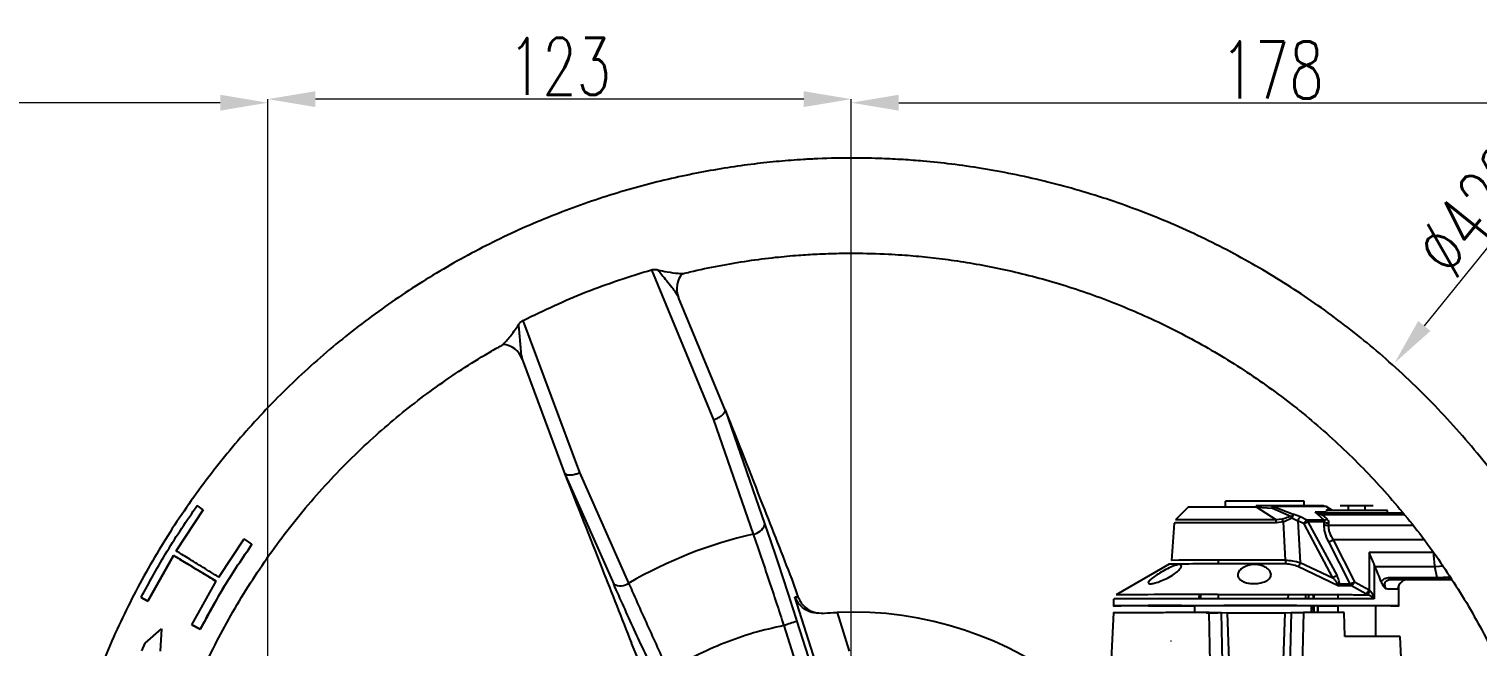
# Model space of a CAD drawing. Header units: millimetres. Extents: x 2223 to 4172, y 741 to 2119.
# Drawn here: x 2930.2 to 3234.9, y 1234 to 1363.7 of the extents above; entities that cross this region are included whole.
import ezdxf

# ---------------------------------------------------------------- set-up
doc = ezdxf.new("R2010")
doc.units = ezdxf.units.MM
doc.layers.add('AM_5', color=3, linetype='Continuous', lineweight=25)
doc.styles.add('SLDTEXTSTYLE1', font='txt.shx', dxfattribs={"width": 0.7, "bigfont": 'gbcbig.shx'})
doc.dimstyles.new('SLDDIMSTYLE12$0', dxfattribs={"dimtxt": 12, "dimasz": 10, "dimexe": 0, "dimexo": 0.0625, "dimgap": 0.875, "dimtad": 1, "dimdec": 1, "dimlfac": 1.8, "dimrnd": 1e-09, "dimzin": 12, "dimdsep": 46, "dimtxsty": 'SLDTEXTSTYLE1', "dimcen": 0.09, "dimdle": 8.16, "dimclrd": 3, "dimclre": 3, "dimadec": 0, "dimazin": 3, "dimtfac": 1, "dimtdec": 1, "dimtofl": 0, "dimtmove": 0, "dimatfit": 3, "dimfxl": 0, "dimfrac": 2, "dimtolj": 1, "dimlwd": 5, "dimlwe": 5, "dimarcsym": 0})
doc.dimstyles.new('SLDDIMSTYLE12$3', dxfattribs={"dimtxt": 12, "dimasz": 10, "dimexe": 0, "dimexo": 0.0625, "dimgap": 0.875, "dimtad": 1, "dimdec": 1, "dimlfac": 1.8, "dimrnd": 1e-09, "dimzin": 12, "dimdsep": 46, "dimtxsty": 'SLDTEXTSTYLE1', "dimcen": 0.09, "dimdle": 8.16, "dimclrd": 3, "dimclre": 3, "dimadec": 0, "dimazin": 3, "dimtfac": 1, "dimtdec": 1, "dimtofl": 0, "dimtmove": 0, "dimatfit": 3, "dimfxl": 0, "dimfrac": 2, "dimtolj": 1, "dimlwd": 5, "dimlwe": 5, "dimarcsym": 0})

# ---------------------------------------------------------------- blocks, each defined once
blk = doc.blocks.new('*D32')
at = {"layer": 'AM_5', "color": 3, "linetype": 'Continuous', "lineweight": 5, "transparency": 16777216}
for p, q in [((2980.42, 1199.16), (2980.42, 1348.98)), ((3093.2, 1348.98), (2990.42, 1348.98))]:
    blk.add_line(p, q, dxfattribs=at)
at = {"layer": 'AM_5', "color": 3, "lineweight": 5, "transparency": 16777216}
blk.add_line((3103.2, 1164.7), (3103.2, 1348.98), dxfattribs=at)
at = {"layer": 'AM_5', "color": 3, "transparency": 16777216}
for points in [[(2990.42, 1350.65), (2990.42, 1347.32), (2980.42, 1348.98)], [(3093.2, 1350.65), (3093.2, 1347.32), (3103.2, 1348.98)]]:
    blk.add_solid(points, dxfattribs=at)
at = {"layer": 'Defpoints', "color": 0, "transparency": 16777216}
for p in [(2980.42, 1348.98), (2980.42, 1199.1), (3103.2, 1164.63)]:
    blk.add_point(p, dxfattribs=at)
at = {"layer": 'AM_5', "color": 0, "transparency": 16777216, "insert": (3041.81, 1355.86), "char_height": 12, "attachment_point": 5, "style": 'SLDTEXTSTYLE1'}
blk.add_mtext('\\A1;123', dxfattribs=at)
blk = doc.blocks.new('*D33')
at = {"layer": 'AM_5', "color": 3, "lineweight": 5, "transparency": 16777216}
blk.add_line((3103.18, 1165.14), (3103.18, 1348.23), dxfattribs=at)
at = {"layer": 'AM_5', "color": 3, "linetype": 'Continuous', "lineweight": 5, "transparency": 16777216}
for p, q in [((3113.18, 1348.23), (3270.42, 1348.23)), ((3280.42, 1238.93), (3280.42, 1348.23))]:
    blk.add_line(p, q, dxfattribs=at)
at = {"layer": 'AM_5', "color": 3, "transparency": 16777216}
for points in [[(3113.18, 1349.9), (3113.18, 1346.57), (3103.18, 1348.23)], [(3270.42, 1349.9), (3270.42, 1346.57), (3280.42, 1348.23)]]:
    blk.add_solid(points, dxfattribs=at)
at = {"layer": 'Defpoints', "color": 0, "transparency": 16777216}
for p in [(3280.42, 1348.23), (3280.42, 1238.87), (3103.18, 1165.07)]:
    blk.add_point(p, dxfattribs=at)
at = {"layer": 'AM_5', "color": 0, "transparency": 16777216, "insert": (3191.8, 1355.11), "char_height": 12, "attachment_point": 5, "style": 'SLDTEXTSTYLE1'}
blk.add_mtext('\\A1;178', dxfattribs=at)
blk = doc.blocks.new('*D35')
at = {"layer": 'AM_5', "color": 3, "linetype": 'Continuous', "lineweight": 5, "transparency": 16777216}
for p, q in [((2817.92, 1141.71), (2817.92, 1348.23)), ((2970.42, 1348.23), (2827.92, 1348.23))]:
    blk.add_line(p, q, dxfattribs=at)
at = {"layer": 'AM_5', "color": 3, "lineweight": 5, "transparency": 16777216}
blk.add_line((2980.42, 1198.41), (2980.42, 1348.23), dxfattribs=at)
at = {"layer": 'AM_5', "color": 3, "transparency": 16777216}
for points in [[(2827.92, 1349.9), (2827.92, 1346.57), (2817.92, 1348.23)], [(2970.42, 1349.9), (2970.42, 1346.57), (2980.42, 1348.23)]]:
    blk.add_solid(points, dxfattribs=at)
at = {"layer": 'Defpoints', "color": 0, "transparency": 16777216}
for p in [(2817.92, 1348.23), (2980.42, 1198.34), (2817.92, 1141.64)]:
    blk.add_point(p, dxfattribs=at)
at = {"layer": 'AM_5', "color": 0, "transparency": 16777216, "insert": (2899.17, 1355.11), "char_height": 12, "attachment_point": 5, "style": 'SLDTEXTSTYLE1'}
blk.add_mtext('\\A1;165', dxfattribs=at)
blk = doc.blocks.new('*D27')
at = {"layer": 'AM_5', "color": 3, "lineweight": 5, "transparency": 16777216}
blk.add_line((3396.39, 1282.08), (3427.64, 1282.08), dxfattribs=at)
at = {"layer": 'AM_5', "color": 3, "linetype": 'Continuous', "lineweight": 5, "transparency": 16777216}
for p, q in [((3427.64, 1272.08), (3427.64, 1174.63)), ((3103.26, 1164.63), (3427.64, 1164.63))]:
    blk.add_line(p, q, dxfattribs=at)
at = {"layer": 'AM_5', "color": 3, "transparency": 16777216}
for points in [[(3425.97, 1272.08), (3429.31, 1272.08), (3427.64, 1282.08)], [(3425.97, 1174.63), (3429.31, 1174.63), (3427.64, 1164.63)]]:
    blk.add_solid(points, dxfattribs=at)
at = {"layer": 'Defpoints', "color": 0, "transparency": 16777216}
for p in [(3396.33, 1282.08), (3103.2, 1164.63), (3427.64, 1164.63)]:
    blk.add_point(p, dxfattribs=at)
at = {"layer": 'AM_5', "color": 0, "transparency": 16777216, "insert": (3420.77, 1223.36), "char_height": 12, "attachment_point": 5, "rotation": 90, "style": 'SLDTEXTSTYLE1'}
blk.add_mtext('\\A1;115', dxfattribs=at)
blk = doc.blocks.new('*D29')
at = {"layer": 'AM_5', "color": 3, "linetype": 'Continuous', "lineweight": 5, "transparency": 16777216}
blk.add_line((3249.61, 1333.34), (3223.8, 1301.29), dxfattribs=at)
at = {"layer": 'AM_5', "color": 3, "lineweight": 5, "transparency": 16777216}
for p, q in [((3170.4, 1235.09), (3170.58, 1235.09)), ((3170.49, 1235), (3170.49, 1235.18))]:
    blk.add_line(p, q, dxfattribs=at)
at = {"layer": 'AM_5', "color": 3, "transparency": 16777216}
blk.add_solid([(3222.51, 1302.33), (3225.1, 1300.24), (3217.53, 1293.5)], dxfattribs=at)
at = {"layer": 'Defpoints', "color": 0, "transparency": 16777216}
for p in [(3217.53, 1293.5), (3123.45, 1176.68)]:
    blk.add_point(p, dxfattribs=at)
at = {"layer": 'AM_5', "color": 0, "transparency": 16777216, "insert": (3234.49, 1325.52), "char_height": 12, "attachment_point": 5, "rotation": 51.1543, "style": 'SLDTEXTSTYLE1'}
blk.add_mtext('\\A1;%%C420', dxfattribs=at)

msp = doc.modelspace()

# ---------------------------------------------------------------- linework, layer by layer
at = {"color": 7, "linetype": 'Continuous', "lineweight": 25}
for p, q in [((3061.161, 1313.109), (3074.238, 1281.556)), ((3076.765, 1283.447), (3066.851, 1307.289)), ((3046.092, 1270.466), (3034.154, 1302.467)), ((3033.952, 1294.327), (3042.951, 1270.123)), ((3076.677, 1283.631), (3085.015, 1259.526)), ((3074.238, 1281.556), (3082.526, 1257.514)), ((3042.89, 1270.318), (3053.219, 1246.998)), ((3056.415, 1247.226), (3046.092, 1270.466)), ((2961.131, 1253.993), (2966.818, 1262.609)), ((2966.818, 1262.606), (2961.131, 1253.991)), ((2966.818, 1262.609), (2965.529, 1263.513)), ((2966.818, 1262.609), (2966.818, 1262.606)), ((3174.129, 1263.156), (3171.46, 1260.488)), ((3181.936, 1263.47), (3181.936, 1264.47)), ((3188.447, 1263.186), (3184.482, 1263.185)), ((3191.929, 1263.478), (3188.446, 1263.478)), ((3192.593, 1260.523), (3188.447, 1263.186)), ((3188.447, 1263.186), (3191.833, 1262.947)), ((3191.833, 1262.947), (3191.856, 1263.226)), ((3191.833, 1262.947), (3195.866, 1261.228)), ((3191.885, 1263.393), (3191.907, 1263.459)), ((3191.907, 1263.459), (3191.929, 1263.478)), ((3192.06, 1263.326), (3196.225, 1261.738)), ((3197.736, 1261.145), (3196.225, 1261.738)), ((3198.518, 1263.463), (3198.518, 1264.463)), ((3202.696, 1260.474), (3200.806, 1262.126)), ((3200.806, 1262.126), (3201.833, 1261.705)), ((3201.588, 1262.011), (3200.806, 1262.126)), ((3201.852, 1261.972), (3201.588, 1262.011)), ((3201.833, 1261.705), (3202.335, 1261.574)), ((3202.497, 1261.946), (3201.844, 1261.963)), ((3202.034, 1261.971), (3201.852, 1261.972)), ((3201.852, 1261.972), (3202.556, 1261.972)), ((3202.556, 1261.972), (3207.778, 1261.975)), ((3204.476, 1262.47), (3203.166, 1263.295)), ((3207.837, 1263.455), (3206.105, 1263.462)), ((3207.778, 1261.975), (3219.341, 1261.982)), ((3207.837, 1262.475), (3207.837, 1263.455)), ((3211.301, 1263.455), (3207.837, 1263.455)), ((3213.033, 1263.462), (3211.301, 1263.455)), ((3211.301, 1263.455), (3211.301, 1262.475)), ((3216.069, 1261.98), (3216.069, 1262.462)), ((3171.17, 1259.853), (3170.621, 1252.001)), ((3193.893, 1260.645), (3192.593, 1260.523)), ((3194.154, 1260.13), (3192.665, 1259.886)), ((3194.154, 1260.13), (3195.949, 1260.944)), ((3194.567, 1252.037), (3194.154, 1260.13)), ((3195.949, 1260.944), (3195.906, 1261.088)), ((3195.949, 1260.944), (3197.189, 1260.335)), ((3197.189, 1260.335), (3197.706, 1251.519)), ((3198.524, 1259.671), (3197.189, 1260.335)), ((3199.094, 1260.481), (3197.736, 1261.145)), ((3204.557, 1248.345), (3198.524, 1259.671)), ((3199.298, 1260.067), (3205.445, 1248.742)), ((3202.755, 1260.061), (3199.298, 1260.067)), ((3219.656, 1261.584), (3202.335, 1261.574)), ((3202.335, 1261.574), (3203.311, 1260.719)), ((3202.729, 1259.48), (3202.755, 1260.061)), ((3203.634, 1259.893), (3203.597, 1259.312)), ((3221.447, 1259.322), (3203.597, 1259.312)), ((2970.084, 1248.48), (2975.413, 1256.553)), ((2977.075, 1255.379), (2975.413, 1256.553)), ((3208.16, 1247.073), (3203.67, 1255.883)), ((3223.776, 1256.326), (3204.581, 1256.314)), ((3204.581, 1256.314), (3209.123, 1247.504)), ((2955.137, 1243.431), (2960.555, 1253.051)), ((2960.555, 1253.049), (2955.137, 1243.428)), ((2960.555, 1253.049), (2960.555, 1253.051)), ((2977.075, 1255.379), (2977.075, 1255.373)), ((3225.733, 1253.661), (3212.166, 1253.652)), ((3212.166, 1253.652), (3212.166, 1245.824)), ((3170.124, 1251.205), (3158.922, 1244.738)), ((3180.422, 1252.035), (3180.422, 1251.24)), ((3205.673, 1246.646), (3197.203, 1250.689)), ((3197.706, 1251.519), (3204.557, 1248.345)), ((3213.269, 1251.117), (3213.269, 1243.908)), ((3213.451, 1250.651), (3213.269, 1251.117)), ((3226.009, 1250.659), (3213.451, 1250.651)), ((3226.477, 1248.388), (3226.009, 1250.659)), ((2964.408, 1238.468), (2969.544, 1247.597)), ((3090.687, 1248.019), (3091.992, 1244.338)), ((3205.36, 1247.229), (3205.535, 1246.841)), ((3205.535, 1246.841), (3205.673, 1246.646)), ((3205.758, 1246.78), (3205.535, 1246.841)), ((3205.673, 1246.646), (3205.758, 1246.78)), ((3205.758, 1246.78), (3205.922, 1247.078)), ((3208.16, 1247.073), (3208.288, 1246.826)), ((3208.288, 1246.826), (3208.466, 1246.64)), ((3211.495, 1244.96), (3208.466, 1246.64)), ((3209.123, 1247.504), (3212.166, 1245.824)), ((3216.332, 1247.933), (3216.704, 1248.012)), ((3216.529, 1248.382), (3226.477, 1248.388)), ((3216.749, 1247.981), (3226.698, 1247.987)), ((3218.422, 1242.449), (3218.422, 1246.704)), ((3220.332, 1247.954), (3229.583, 1247.96)), ((3229.579, 1247.965), (3226.698, 1247.987)), ((2953.747, 1244.171), (2955.137, 1243.431)), ((2953.747, 1244.169), (2953.747, 1244.171)), ((2955.137, 1243.428), (2953.747, 1244.169)), ((2955.137, 1243.431), (2955.137, 1243.428)), ((3091.325, 1244.302), (3091.992, 1244.338)), ((3095.66, 1230.648), (3091.325, 1244.302)), ((3158.422, 1243.871), (3158.422, 1242.449)), ((3180.422, 1244.798), (3180.422, 1244.627)), ((3180.422, 1244.621), (3180.426, 1243.933)), ((3200.646, 1243.93), (3200.646, 1244.795)), ((3205.569, 1244.789), (3205.569, 1243.924)), ((3211.843, 1244.776), (3211.495, 1244.96)), ((3212.166, 1245.824), (3212.341, 1245.64)), ((3213.269, 1243.908), (3212.779, 1244.285)), ((3212.987, 1244.66), (3213.269, 1243.908)), ((3094.97, 1241.235), (3095.861, 1240.964)), ((3095.861, 1240.964), (3095.866, 1240.964)), ((3095.866, 1240.964), (3097.315, 1240.872)), ((3100.202, 1241.065), (3102.795, 1232.899)), ((3158.422, 1240.949), (3157.418, 1221.804)), ((3175.422, 1242.449), (3175.422, 1240.949)), ((3177.904, 1240.948), (3180.349, 1240.949)), ((3179.684, 1190.088), (3178.499, 1241.009)), ((3182.159, 1190.05), (3181.099, 1241.006)), ((3181.099, 1241.006), (3182.311, 1240.996)), ((3182.311, 1240.996), (3183.8, 1197.977)), ((3182.311, 1240.996), (3182.389, 1240.995)), ((3183.85, 1198.865), (3182.389, 1240.995)), ((3194.455, 1240.995), (3192.993, 1198.865)), ((3193.044, 1197.977), (3194.533, 1240.996)), ((3194.455, 1240.995), (3194.533, 1240.996)), ((3194.533, 1240.996), (3195.745, 1241.006)), ((3195.745, 1241.006), (3194.685, 1190.05)), ((3198.345, 1241.009), (3197.159, 1190.088)), ((3200.053, 1240.961), (3200.053, 1242.461)), ((3200.646, 1240.951), (3200.646, 1242.461)), ((3201.422, 1242.449), (3201.362, 1242.451)), ((3201.362, 1242.451), (3201.362, 1240.951)), ((3201.422, 1240.949), (3201.422, 1242.449)), ((3205.569, 1242.462), (3205.569, 1241.001)), ((3207.08, 1236), (3206.929, 1240.999)), ((3213.569, 1235.862), (3213.569, 1242.462)), ((2954.61, 1234.574), (2958.038, 1237.569)), ((2958.038, 1237.569), (2957.738, 1232.889)), ((2958.038, 1237.565), (2957.738, 1232.886)), ((2958.038, 1237.565), (2958.038, 1237.569)), ((2964.408, 1238.463), (2964.408, 1238.468)), ((2964.408, 1238.468), (2966.201, 1237.506)), ((2966.201, 1237.5), (2964.408, 1238.463)), ((2966.201, 1237.506), (2966.201, 1237.5)), ((3089.006, 1238.292), (3092.262, 1228.038)), ((3091.757, 1239.159), (3095.298, 1228.007)), ((2953.879, 1232.96), (2954.61, 1234.574)), ((3058.423, 1231.108), (3056.927, 1234.56)), ((3219.904, 1212.669), (3218.684, 1235.949))]:
    msp.add_line(p, q, dxfattribs=at)
at = {"color": 7, "linetype": 'Continuous', "lineweight": 25, "flags": 128}
for points in [[(3194.738, 1251.242), (3193.364, 1251.243), (3191.959, 1251.243), (3190.532, 1251.244), (3189.091, 1251.244), (3187.647, 1251.244), (3186.207, 1251.244), (3184.781, 1251.243), (3183.378, 1251.243)], [(3227.719, 1250.742), (3227.019, 1250.688), (3226.009, 1250.659)], [(3205.922, 1247.078), (3206.217, 1247.077), (3206.508, 1247.077), (3206.795, 1247.076), (3207.077, 1247.076), (3207.355, 1247.075), (3207.628, 1247.074), (3207.896, 1247.074), (3208.16, 1247.073)], [(3226.698, 1247.987), (3226.666, 1247.994), (3226.634, 1248.014), (3226.604, 1248.047), (3226.574, 1248.093), (3226.547, 1248.151), (3226.521, 1248.22), (3226.498, 1248.3), (3226.477, 1248.388)], [(3176.787, 1244.795), (3176.73, 1244.404), (3176.691, 1243.936)], [(3198.8, 1243.942), (3198.84, 1244.417), (3198.898, 1244.823)], [(3175.422, 1242.391), (3174.593, 1242.392), (3171.796, 1242.395), (3169.193, 1242.4), (3166.816, 1242.404), (3164.692, 1242.41), (3162.847, 1242.415), (3161.301, 1242.421), (3160.074, 1242.428), (3159.178, 1242.435), (3158.626, 1242.441), (3158.423, 1242.448), (3158.571, 1242.455), (3159.07, 1242.462), (3159.912, 1242.469), (3161.089, 1242.475), (3162.587, 1242.481), (3164.387, 1242.487), (3166.469, 1242.493), (3168.808, 1242.497), (3171.378, 1242.502), (3174.147, 1242.505), (3177.083, 1242.508), (3180.153, 1242.51), (3183.319, 1242.512), (3186.545, 1242.513), (3189.794, 1242.513), (3193.026, 1242.512), (3196.204, 1242.511), (3199.291, 1242.509), (3202.25, 1242.506), (3205.048, 1242.502), (3207.65, 1242.498), (3210.027, 1242.493), (3212.151, 1242.488), (3213.996, 1242.482), (3215.542, 1242.476), (3216.77, 1242.47), (3217.665, 1242.463), (3218.217, 1242.456), (3218.421, 1242.449), (3218.272, 1242.442), (3217.773, 1242.436), (3216.931, 1242.429), (3215.754, 1242.422), (3214.257, 1242.416), (3213.569, 1242.414)], [(3170.145, 1242.464), (3171.185, 1242.465), (3172.008, 1242.467), (3172.524, 1242.469), (3172.678, 1242.472), (3172.453, 1242.474), (3171.874, 1242.476), (3171.002, 1242.478), (3169.933, 1242.479), (3168.782, 1242.479), (3167.675, 1242.478), (3166.73, 1242.477), (3166.051, 1242.475), (3165.711, 1242.473), (3165.747, 1242.47), (3166.155, 1242.468), (3166.891, 1242.466), (3167.875, 1242.465), (3169, 1242.464), (3170.145, 1242.464)], [(3175.422, 1242.446), (3174.912, 1242.445), (3174.536, 1242.444), (3174.388, 1242.442), (3174.483, 1242.44), (3174.813, 1242.439), (3175.344, 1242.438), (3175.422, 1242.437)], [(3189.003, 1242.489), (3190.043, 1242.49), (3190.866, 1242.491), (3191.382, 1242.494), (3191.536, 1242.496), (3191.311, 1242.499), (3190.731, 1242.501), (3189.86, 1242.502), (3188.791, 1242.503), (3187.64, 1242.503), (3186.533, 1242.503), (3185.588, 1242.501), (3184.909, 1242.499), (3184.569, 1242.497), (3184.605, 1242.494), (3185.013, 1242.492), (3185.749, 1242.49), (3186.733, 1242.489), (3187.858, 1242.488), (3189.003, 1242.489)], [(3201.362, 1242.451), (3201.931, 1242.453), (3202.308, 1242.454), (3202.455, 1242.456), (3202.36, 1242.457), (3202.031, 1242.459), (3201.5, 1242.46), (3200.818, 1242.461), (3200.053, 1242.461)], [(3205.569, 1242.396), (3205.466, 1242.396), (3202.696, 1242.392), (3201.422, 1242.391)]]:
    msp.add_lwpolyline(points, dxfattribs=at)
at = {"color": 7, "linetype": 'Continuous', "lineweight": 25}
for centre, radius, start, end in [((3071.14, 1309.134), 4.668, 137.52481, 203.27152), ((3029.559, 1292.75), 4.668, 19.7383, 85.47923), ((3181.923, 338.326), 924.863, 89.841485, 90.482886), ((3188.222, -3042.889), 4307.364, 89.863044, 90.083616), ((3194.539, 141.793), 1121.535, 89.559285, 90.126636), ((3197.395, -234.217), 1496.347, 89.785585, 89.869384), ((3209.477, 93.827), 1168.654, 89.676774, 90.313028), ((3082.132, 1260.546), 3.058, 277.39752, 340.49784), ((3186.067, -1174.303), 2434.835, 89.84643, 90.343727), ((3193.724, -2637.038), 3897.522, 89.868101, 89.921049), ((3103.422, 1166.202), 93.672, 102.88972, 120.12054), ((3240.992, 1253.548), 15.259, 179.57667, 190.91491), ((3180.356, -24.429), 1275.675, 89.864263, 90.459581), ((3186.939, -1661.965), 2914.012, 89.850034, 90.320855), ((3054.631, 1249.722), 3.068, 242.60529, 305.56074), ((3197.874, -2995.735), 4242.388, 89.85695, 89.894675), ((3226.464, 1268.364), 19.976, 270.03668, 277.56628), ((3226.685, 1268.332), 20.345, 270.03668, 277.54673), ((3175.616, -881.674), 2126.477, 89.874039, 90.449805), ((3103.422, 1166.134), 75, 10.54851, 92.46086), ((3189.18, -1620.575), 2863.057, 89.782405, 90.275337), ((3212.28, 852.095), 405.394, 107.29542, 107.70302)]:
    msp.add_arc(centre, radius, start, end, dxfattribs=at)
msp.add_ellipse((3188.422, 1238.616), major_axis=(-15.33, 38.74), ratio=0.6656463, start_param=4.677315, end_param=4.7599615, dxfattribs=at)
for points, knots in [([(3102.989, 995.903), (3105.549, 995.928), (3109.129, 995.962), (3114.399, 996.241), (3118.863, 996.577), (3124.179, 997.142), (3129.748, 997.916), (3135.562, 998.926), (3141.533, 1000.182), (3147.609, 1001.692), (3153.747, 1003.463), (3159.912, 1005.497), (3166.076, 1007.797), (3172.212, 1010.362), (3178.301, 1013.192), (3184.32, 1016.286), (3190.253, 1019.641), (3196.082, 1023.253), (3201.792, 1027.118), (3207.367, 1031.232), (3212.795, 1035.59), (3218.06, 1040.184), (3223.152, 1045.008), (3228.056, 1050.056), (3232.763, 1055.319), (3237.261, 1060.789), (3241.539, 1066.457), (3245.588, 1072.314), (3249.398, 1078.351), (3252.959, 1084.557), (3256.265, 1090.922), (3259.305, 1097.434), (3262.075, 1104.083), (3264.565, 1110.858), (3266.77, 1117.745), (3268.685, 1124.734), (3270.304, 1131.812), (3271.621, 1138.966), (3272.634, 1146.183), (3273.339, 1153.45), (3273.732, 1160.754), (3273.81, 1168.082), (3273.573, 1175.42), (3273.019, 1182.754), (3272.147, 1190.072), (3270.957, 1197.359), (3269.449, 1204.602), (3267.624, 1211.786), (3265.483, 1218.899), (3263.029, 1225.927), (3260.265, 1232.855), (3257.192, 1239.672), (3253.815, 1246.362), (3250.137, 1252.914), (3246.163, 1259.314), (3241.898, 1265.55), (3237.347, 1271.608), (3232.515, 1277.476), (3227.408, 1283.142), (3222.032, 1288.595), (3216.585, 1293.642), (3211.112, 1298.295), (3205.653, 1302.564), (3200.028, 1306.607), (3194.247, 1310.415), (3188.319, 1313.983), (3182.257, 1317.305), (3176.071, 1320.375), (3169.775, 1323.189), (3163.381, 1325.741), (3156.906, 1328.027), (3150.368, 1330.043), (3143.793, 1331.786), (3137.22, 1333.25), (3130.726, 1334.432), (3124.437, 1335.329), (3118.913, 1335.913), (3114.03, 1336.28), (3109.206, 1336.52), (3103.232, 1336.637), (3097.715, 1336.527), (3092.446, 1336.255), (3087.982, 1335.917), (3082.665, 1335.352), (3077.096, 1334.579), (3071.283, 1333.569), (3065.312, 1332.313), (3059.236, 1330.802), (3053.098, 1329.032), (3046.933, 1326.997), (3040.769, 1324.698), (3034.632, 1322.133), (3028.544, 1319.302), (3022.525, 1316.209), (3016.592, 1312.854), (3010.763, 1309.242), (3005.053, 1305.376), (2999.477, 1301.262), (2994.05, 1296.905), (2988.784, 1292.311), (2983.693, 1287.486), (2978.788, 1282.438), (2974.081, 1277.176), (2969.584, 1271.706), (2965.305, 1266.037), (2961.257, 1260.18), (2957.447, 1254.143), (2953.885, 1247.938), (2950.58, 1241.573), (2947.538, 1235.061), (2944.776, 1228.409), (2942.439, 1222.127), (2941.16, 1218.022), (2940.597, 1216.214)], [0, 0, 0, 0, 0.01020738, 0.01427401, 0.02103699, 0.02805607, 0.03558666, 0.0434511, 0.05157826, 0.05991132, 0.06840986, 0.07704394, 0.08579098, 0.09463359, 0.10355821, 0.11255405, 0.12161242, 0.13072624, 0.1398897, 0.14909794, 0.15834689, 0.16763314, 0.17695375, 0.18630622, 0.19568842, 0.20509849, 0.21453484, 0.22399606, 0.23348097, 0.24298851, 0.25251779, 0.26206801, 0.27163852, 0.28122873, 0.29083816, 0.30046642, 0.31011319, 0.31977821, 0.32946132, 0.33916239, 0.34888138, 0.35861831, 0.36837328, 0.37814642, 0.38793798, 0.39774825, 0.40757761, 0.41742653, 0.42729557, 0.4371854, 0.4470968, 0.45703069, 0.46698816, 0.47697044, 0.48697902, 0.49701559, 0.50708218, 0.51718117, 0.52731537, 0.53748817, 0.54770366, 0.5569145, 0.56612256, 0.57532659, 0.5845258, 0.59371913, 0.60290519, 0.61208206, 0.62124705, 0.63039624, 0.63952364, 0.64861966, 0.65766788, 0.66663751, 0.67546331, 0.68397889, 0.69196332, 0.69760555, 0.70350123, 0.71121989, 0.72142727, 0.72549391, 0.73225688, 0.73927596, 0.74680655, 0.754671, 0.76279816, 0.77113122, 0.77962976, 0.78826384, 0.79701087, 0.80585349, 0.81477811, 0.82377394, 0.83283231, 0.84194614, 0.85110959, 0.86031783, 0.86956679, 0.87885303, 0.88817364, 0.89752611, 0.90690831, 0.91631839, 0.92575473, 0.93521596, 0.94470086, 0.95420841, 0.96373768, 0.97328791, 0.98285841, 0.99244862, 1, 1, 1, 1]), ([(3067.705, 1312.262), (3068.22, 1312.396), (3070.768, 1313.058), (3075.365, 1313.982), (3081.37, 1315.01), (3086.938, 1315.717), (3091.783, 1316.163), (3096.253, 1316.44), (3100.158, 1316.578), (3102.757, 1316.588), (3103.805, 1316.592)], [0, 0, 0, 0, 0.0437848, 0.2166657, 0.3856416, 0.5451731, 0.6784691, 0.7860719, 0.9137261, 1, 1, 1, 1]), ([(3103.805, 1316.592), (3106.206, 1316.554), (3109.564, 1316.502), (3114.507, 1316.198), (3118.696, 1315.841), (3123.683, 1315.25), (3128.904, 1314.45), (3134.35, 1313.413), (3139.938, 1312.129), (3145.618, 1310.591), (3151.346, 1308.793), (3157.089, 1306.732), (3162.82, 1304.408), (3168.512, 1301.821), (3174.144, 1298.971), (3179.696, 1295.861), (3185.149, 1292.494), (3190.486, 1288.875), (3195.692, 1285.008), (3200.751, 1280.899), (3205.649, 1276.555), (3210.372, 1271.982), (3214.908, 1267.189), (3219.244, 1262.183), (3223.369, 1256.974), (3227.271, 1251.571), (3230.94, 1245.983), (3234.367, 1240.222), (3237.541, 1234.299), (3240.455, 1228.224), (3243.099, 1222.009), (3245.467, 1215.667), (3247.552, 1209.209), (3249.347, 1202.65), (3250.847, 1196.002), (3252.045, 1189.278), (3252.942, 1182.492), (3253.517, 1175.658), (3253.792, 1169.592), (3253.74, 1165.808), (3253.719, 1164.314)], [0, 0, 0, 0, 0.0302952, 0.0423856, 0.0624901, 0.08336, 0.1057536, 0.1291426, 0.1533151, 0.1781023, 0.2033838, 0.2290707, 0.2550958, 0.2814075, 0.3079654, 0.3347376, 0.3616982, 0.3888263, 0.4161047, 0.4435189, 0.4710571, 0.4987089, 0.526466, 0.5543209, 0.5822674, 0.6103001, 0.6384144, 0.6666062, 0.6948723, 0.7232096, 0.7516156, 0.7800883, 0.8086258, 0.8372268, 0.86589, 0.8946146, 0.9234, 0.9522458, 0.9811519, 1, 1, 1, 1]), ([(3034.154, 1302.467), (3038.529, 1304.562), (3047.278, 1308.752), (3056.533, 1311.656), (3061.161, 1313.109)], [0, 0, 0, 0, 0.5000005, 1, 1, 1, 1]), ([(3061.161, 1313.109), (3061.322, 1313.141), (3061.715, 1313.219), (3062.163, 1313.161), (3062.428, 1313.104), (3062.497, 1313.089)], [0, 0, 0, 0, 0.341269, 0.8293072, 1, 1, 1, 1]), ([(3062.497, 1313.089), (3063.169, 1312.941), (3064.695, 1312.605), (3066.394, 1312.369), (3067.392, 1312.293), (3067.674, 1312.288), (3067.7, 1312.287), (3067.697, 1312.286), (3067.697, 1312.286)], [0, 0, 0, 0, 0.2966806, 0.6733316, 0.8397548, 0.9603625, 0.9947799, 1, 1, 1, 1]), ([(3062.497, 1313.089), (3062.779, 1312.739), (3063.393, 1311.979), (3064.38, 1310.742), (3065.215, 1309.702), (3065.817, 1308.917), (3066.153, 1308.458), (3066.453, 1308.02), (3066.707, 1307.617), (3066.808, 1307.389), (3066.851, 1307.289)], [0, 0, 0, 0, 0.1610867, 0.3498451, 0.5866141, 0.6799431, 0.7629076, 0.8357476, 0.9281628, 1, 1, 1, 1]), ([(3029.927, 1297.404), (3029.926, 1297.404), (3029.918, 1297.399), (3030.074, 1297.543), (3030.623, 1298.128), (3031.413, 1299.074), (3032.282, 1300.218), (3032.876, 1301.084), (3033.173, 1301.517)], [0, 0, 0, 0, 0.0052395, 0.1256641, 0.3267214, 0.5479449, 0.7742384, 1, 1, 1, 1]), ([(3033.173, 1301.517), (3033.288, 1301.678), (3033.493, 1301.966), (3033.849, 1302.295), (3034.08, 1302.425), (3034.154, 1302.467)], [0, 0, 0, 0, 0.4617935, 0.8273361, 1, 1, 1, 1]), ([(3033.173, 1301.517), (3033.207, 1301.038), (3033.28, 1299.989), (3033.448, 1298.416), (3033.586, 1296.753), (3033.704, 1295.264), (3033.88, 1294.601), (3033.952, 1294.327)], [0, 0, 0, 0, 0.1729775, 0.3788008, 0.583252, 0.8278203, 1, 1, 1, 1]), ([(2994.838, 1062.31), (2993.877, 1063.311), (2991.388, 1065.903), (2987.606, 1070.317), (2983.475, 1075.519), (2979.574, 1080.924), (2975.904, 1086.511), (2972.478, 1092.272), (2969.304, 1098.196), (2966.39, 1104.271), (2963.745, 1110.486), (2961.377, 1116.828), (2959.293, 1123.285), (2957.498, 1129.845), (2955.998, 1136.493), (2954.799, 1143.217), (2953.905, 1150.002), (2953.319, 1156.836), (2953.046, 1163.704), (2953.087, 1170.592), (2953.444, 1177.484), (2954.119, 1184.368), (2955.113, 1191.228), (2956.424, 1198.05), (2958.053, 1204.819), (2959.999, 1211.521), (2962.259, 1218.141), (2964.831, 1224.664), (2967.712, 1231.077), (2970.898, 1237.365), (2974.386, 1243.514), (2978.171, 1249.509), (2982.247, 1255.338), (2986.61, 1260.987), (2991.254, 1266.443), (2996.173, 1271.692), (3001.182, 1276.549), (3006.237, 1281.021), (3011.296, 1285.118), (3016.522, 1288.995), (3021.916, 1292.625), (3026.392, 1295.423), (3029.117, 1296.92), (3029.943, 1297.373)], [0, 0, 0, 0, 0.0151775, 0.0393292, 0.0635604, 0.0878663, 0.1122429, 0.1366868, 0.161195, 0.1857649, 0.2103945, 0.2350819, 0.2598255, 0.2846241, 0.3094766, 0.3343824, 0.3593409, 0.3843518, 0.409415, 0.4345306, 0.4596989, 0.4849206, 0.5101965, 0.5355275, 0.5609152, 0.5863611, 0.6118672, 0.6374358, 0.6630699, 0.6887726, 0.714548, 0.7404006, 0.7663359, 0.7923603, 0.8184816, 0.8447092, 0.8710544, 0.8948026, 0.918543, 0.942272, 0.9659875, 0.9896862, 1, 1, 1, 1]), ([(3074.238, 1281.556), (3074.274, 1281.569), (3074.379, 1281.607), (3074.724, 1281.744), (3075.353, 1282.045), (3075.974, 1282.466), (3076.372, 1282.857), (3076.652, 1283.237), (3076.667, 1283.475), (3076.677, 1283.631)], [0, 0, 0, 0, 0.0260711, 0.0753359, 0.2510277, 0.500322, 0.632163, 0.7609985, 1, 1, 1, 1]), ([(3076.677, 1283.631), (3076.676, 1283.637), (3076.675, 1283.651), (3076.685, 1283.637), (3076.714, 1283.574), (3076.745, 1283.495), (3076.765, 1283.447)], [0, 0, 0, 0, 0.1147934, 0.2642503, 0.5426543, 1, 1, 1, 1]), ([(3076.765, 1283.447), (3079.356, 1276.853), (3083.983, 1265.078), (3088.639, 1253.231), (3090.687, 1248.019)], [0, 0, 0, 0, 0.5600004, 1, 1, 1, 1]), ([(3042.951, 1270.123), (3042.937, 1270.159), (3042.909, 1270.232), (3042.883, 1270.305), (3042.878, 1270.331), (3042.882, 1270.33), (3042.888, 1270.321), (3042.89, 1270.318)], [0, 0, 0, 0, 0.3325712, 0.6879646, 0.8313814, 0.949784, 1, 1, 1, 1]), ([(3042.89, 1270.318), (3043.004, 1270.212), (3043.178, 1270.048), (3043.643, 1269.961), (3044.201, 1269.947), (3044.943, 1270.063), (3045.609, 1270.272), (3045.954, 1270.408), (3046.057, 1270.451), (3046.092, 1270.466)], [0, 0, 0, 0, 0.2389954, 0.3678324, 0.4996781, 0.7489725, 0.9246805, 0.9739408, 1, 1, 1, 1]), ([(3042.951, 1270.123), (3045.552, 1263.504), (3050.197, 1251.684), (3054.87, 1239.793), (3056.927, 1234.56)], [0, 0, 0, 0, 0.5600002, 1, 1, 1, 1]), ([(2953.747, 1244.171), (2955.533, 1247.468), (2959.135, 1254.113), (2963.386, 1260.363), (2965.529, 1263.513)], [0, 0, 0, 0, 0.4959948, 1, 1, 1, 1]), ([(3192.06, 1263.326), (3192.023, 1263.277), (3191.948, 1263.179), (3191.871, 1263.024), (3191.833, 1262.947)], [0, 0, 0, 0, 0.4999999, 1, 1, 1, 1]), ([(3191.856, 1263.226), (3191.86, 1263.242), (3191.869, 1263.276), (3191.875, 1263.308), (3191.877, 1263.349), (3191.883, 1263.373), (3191.884, 1263.392), (3191.885, 1263.393), (3191.885, 1263.393), (3191.885, 1263.393), (3191.885, 1263.393), (3191.885, 1263.393)], [0, 0, 0, 0, 0.2389858, 0.5080398, 0.541991, 0.9779056, 0.9941787, 0.998396, 0.9995247, 0.9999424, 1, 1, 1, 1]), ([(3198.694, 1263.428), (3199.466, 1263.43), (3201.039, 1263.434), (3202.373, 1263.441), (3202.794, 1263.449), (3202.232, 1263.457), (3200.764, 1263.465), (3198.433, 1263.471), (3195.428, 1263.476), (3193.082, 1263.477), (3191.929, 1263.478)], [0, 0, 0, 0, 0.12285433, 0.25, 0.37714567, 0.5, 0.62285433, 0.75, 0.87714567, 1, 1, 1, 1]), ([(3196.225, 1261.738), (3196.168, 1261.678), (3196.053, 1261.558), (3195.928, 1261.338), (3195.866, 1261.228)], [0, 0, 0, 0, 0.49999976, 1, 1, 1, 1]), ([(3196.225, 1261.738), (3196.204, 1261.684), (3196.169, 1261.594), (3196.097, 1261.396), (3196.026, 1261.186), (3195.974, 1261.024), (3195.949, 1260.944)], [0, 0, 0, 0, 0.3020871, 0.5042566, 0.7573872, 1, 1, 1, 1]), ([(3201.852, 1261.972), (3201.851, 1261.969), (3201.847, 1261.962), (3201.842, 1261.907), (3201.837, 1261.824), (3201.834, 1261.744), (3201.833, 1261.705)], [0, 0, 0, 0, 0.2509657, 0.5042502, 0.7553533, 1, 1, 1, 1]), ([(3202.994, 1262.12), (3203.052, 1262.117), (3203.13, 1262.113), (3203.244, 1262.076), (3203.274, 1262.066)], [0, 0, 0, 0, 0.73900763, 1, 1, 1, 1]), ([(3203.424, 1261.972), (3203.355, 1261.978), (3203.202, 1261.992), (3203.068, 1262.074), (3202.994, 1262.12)], [0, 0, 0, 0, 0.4538423, 1, 1, 1, 1]), ([(3203.577, 1262.661), (3203.428, 1262.651), (3203.274, 1262.641), (3203.324, 1262.471), (3203.325, 1262.466)], [0, 0, 0, 0, 0.9654312, 1, 1, 1, 1]), ([(3204.238, 1262.469), (3204.232, 1262.472), (3203.909, 1262.639), (3203.742, 1262.65), (3203.577, 1262.661)], [0, 0, 0, 0, 0.01826751, 1, 1, 1, 1]), ([(3085.015, 1259.526), (3085.568, 1257.917), (3086.674, 1254.698), (3088.368, 1249.628), (3090.071, 1244.437), (3091.193, 1240.922), (3091.757, 1239.159)], [0, 0, 0, 0, 0.2492462, 0.4987214, 0.7485201, 1, 1, 1, 1]), ([(3192.665, 1259.886), (3191.175, 1259.887), (3188.194, 1259.888), (3183.66, 1259.886), (3179.475, 1259.882), (3175.889, 1259.876), (3173.189, 1259.868), (3171.47, 1259.86), (3171.292, 1259.853), (3171.206, 1259.85)], [0, 0, 0, 0, 0.1441916, 0.2883832, 0.4325748, 0.5767663, 0.7209579, 0.8651495, 1, 1, 1, 1]), ([(3195.866, 1261.228), (3195.752, 1261.202), (3195.437, 1261.133), (3194.77, 1260.933), (3194.237, 1260.758), (3193.893, 1260.645)], [0, 0, 0, 0, 0.1685849, 0.4640042, 1, 1, 1, 1]), ([(3194.154, 1260.13), (3194.115, 1260.224), (3194.037, 1260.411), (3193.941, 1260.567), (3193.893, 1260.645)], [0, 0, 0, 0, 0.5021578, 1, 1, 1, 1]), ([(3195.906, 1261.088), (3195.906, 1261.088), (3195.906, 1261.089), (3195.906, 1261.089), (3195.906, 1261.091), (3195.905, 1261.093), (3195.903, 1261.099), (3195.9, 1261.109), (3195.894, 1261.13), (3195.882, 1261.171), (3195.873, 1261.205), (3195.866, 1261.228)], [0, 0, 0, 0, 0.0018062, 0.0050143, 0.0156365, 0.0312939, 0.0626084, 0.1252346, 0.2504656, 0.5007583, 1, 1, 1, 1]), ([(3197.189, 1260.335), (3197.23, 1260.421), (3197.315, 1260.596), (3197.462, 1260.835), (3197.609, 1261.031), (3197.695, 1261.108), (3197.736, 1261.145)], [0, 0, 0, 0, 0.2446192, 0.500002, 0.7553836, 1, 1, 1, 1]), ([(3198.524, 1259.671), (3198.568, 1259.757), (3198.658, 1259.934), (3198.812, 1260.174), (3198.965, 1260.37), (3199.052, 1260.444), (3199.094, 1260.481)], [0, 0, 0, 0, 0.2444002, 0.4999702, 0.7555548, 1, 1, 1, 1]), ([(3198.925, 1259.897), (3198.925, 1259.897), (3198.925, 1259.896), (3198.924, 1259.896), (3198.922, 1259.895), (3198.918, 1259.893), (3198.91, 1259.889), (3198.896, 1259.881), (3198.866, 1259.866), (3198.807, 1259.835), (3198.688, 1259.769), (3198.59, 1259.71), (3198.524, 1259.671)], [0, 0, 0, 0, 0.001045, 0.0030652, 0.0082812, 0.0169208, 0.0325456, 0.063795, 0.126292, 0.2512729, 0.5011292, 1, 1, 1, 1]), ([(3199.298, 1260.067), (3199.24, 1260.043), (3199.124, 1259.996), (3198.992, 1259.93), (3198.925, 1259.897)], [0, 0, 0, 0, 0.5000001, 1, 1, 1, 1]), ([(3199.094, 1260.481), (3199.136, 1260.425), (3199.22, 1260.313), (3199.272, 1260.149), (3199.298, 1260.067)], [0, 0, 0, 0, 0.49999998, 1, 1, 1, 1]), ([(3202.696, 1260.474), (3202.743, 1260.476), (3202.838, 1260.48), (3202.996, 1260.53), (3203.156, 1260.607), (3203.26, 1260.682), (3203.311, 1260.719)], [0, 0, 0, 0, 0.24745294, 0.49996774, 0.75249916, 1, 1, 1, 1]), ([(3202.755, 1260.061), (3202.78, 1260.14), (3202.814, 1260.251), (3202.77, 1260.393), (3202.72, 1260.448), (3202.696, 1260.474)], [0, 0, 0, 0, 0.5577985, 0.7889165, 1, 1, 1, 1]), ([(3203.67, 1255.883), (3203.364, 1256.549), (3202.795, 1257.784), (3202.75, 1258.945), (3202.729, 1259.48)], [0, 0, 0, 0, 0.5395057, 1, 1, 1, 1]), ([(3203.597, 1259.311), (3203.523, 1259.308), (3203.372, 1259.3), (3203.14, 1259.329), (3202.917, 1259.386), (3202.791, 1259.449), (3202.729, 1259.48)], [0, 0, 0, 0, 0.2424887, 0.4944093, 0.7492399, 1, 1, 1, 1]), ([(3202.755, 1260.061), (3202.817, 1260.03), (3202.942, 1259.967), (3203.166, 1259.909), (3203.402, 1259.879), (3203.558, 1259.888), (3203.634, 1259.892)], [0, 0, 0, 0, 0.2465016, 0.5000043, 0.7535047, 1, 1, 1, 1]), ([(3203.311, 1260.719), (3203.409, 1260.608), (3203.618, 1260.371), (3203.628, 1260.058), (3203.634, 1259.893)], [0, 0, 0, 0, 0.4714528, 1, 1, 1, 1]), ([(3203.597, 1259.312), (3203.602, 1259.079), (3203.613, 1258.606), (3203.875, 1257.576), (3204.299, 1256.819), (3204.581, 1256.314)], [0, 0, 0, 0, 0.2446516, 0.496463, 1, 1, 1, 1]), ([(3082.526, 1257.514), (3083.089, 1255.901), (3084.195, 1252.733), (3085.859, 1247.834), (3087.462, 1243.029), (3088.498, 1239.85), (3089.006, 1238.292)], [0, 0, 0, 0, 0.2645644, 0.5194287, 0.7645782, 1, 1, 1, 1]), ([(3203.67, 1255.883), (3203.731, 1255.905), (3203.856, 1255.951), (3204.091, 1256.057), (3204.342, 1256.181), (3204.502, 1256.27), (3204.581, 1256.314)], [0, 0, 0, 0, 0.2450752, 0.4999959, 0.754919, 1, 1, 1, 1]), ([(2960.555, 1253.051), (2961.414, 1252.531), (2963.133, 1251.49), (2966.367, 1249.528), (2968.506, 1248.228), (2969.544, 1247.597)], [0, 0, 0, 0, 0.3398837, 0.6797674, 1, 1, 1, 1]), ([(2969.544, 1247.592), (2968.616, 1248.157), (2966.76, 1249.286), (2963.844, 1251.056), (2961.783, 1252.306), (2960.807, 1252.896), (2960.555, 1253.049)], [0, 0, 0, 0, 0.2986442, 0.5972884, 0.8959326, 1, 1, 1, 1]), ([(2970.084, 1248.48), (2968.985, 1249.157), (2966.788, 1250.513), (2963.586, 1252.484), (2961.933, 1253.5), (2961.131, 1253.993)], [0, 0, 0, 0, 0.3399037, 0.6798075, 1, 1, 1, 1]), ([(2966.201, 1237.506), (2967.858, 1240.57), (2971.18, 1246.712), (2975.107, 1252.486), (2977.075, 1255.379)], [0, 0, 0, 0, 0.498853, 1, 1, 1, 1]), ([(2977.075, 1255.373), (2975.112, 1252.487), (2971.184, 1246.713), (2967.862, 1240.571), (2966.201, 1237.5)], [0, 0, 0, 0, 0.4999997, 1, 1, 1, 1]), ([(3213.269, 1251.117), (3213.11, 1251.512), (3212.777, 1252.333), (3212.36, 1253.2), (3212.167, 1253.648), (3212.166, 1253.652)], [0, 0, 0, 0, 0.4777794, 0.9949854, 1, 1, 1, 1]), ([(3165.816, 1247.587), (3165.975, 1247.758), (3166.292, 1248.098), (3167.223, 1248.768), (3168.397, 1249.505), (3169.749, 1250.249), (3170.964, 1250.805), (3171.869, 1251.091), (3172.428, 1251.133), (3172.697, 1250.969), (3172.687, 1250.703), (3172.493, 1250.311), (3172.022, 1249.772), (3171.05, 1249.018), (3169.791, 1248.275), (3168.412, 1247.647), (3167.192, 1247.235), (3166.31, 1247.057), (3165.803, 1247.078), (3165.617, 1247.252), (3165.749, 1247.475), (3165.816, 1247.587)], [0, 0, 0, 0, 0.0572959, 0.1144064, 0.1768523, 0.2429092, 0.3066203, 0.3511087, 0.3957411, 0.4371029, 0.4799762, 0.5018932, 0.5637013, 0.6253391, 0.691324, 0.755612, 0.8133895, 0.8639885, 0.9099509, 0.954615, 1, 1, 1, 1]), ([(3184.673, 1249.48), (3184.837, 1249.726), (3185.165, 1250.218), (3186.134, 1250.779), (3187.237, 1251.093), (3188.299, 1251.16), (3189.3, 1251.015), (3190.18, 1250.7), (3190.928, 1250.221), (3191.457, 1249.585), (3191.589, 1248.964), (3191.405, 1248.364), (3190.924, 1247.828), (3189.99, 1247.368), (3188.832, 1247.119), (3187.671, 1247.079), (3186.615, 1247.21), (3185.707, 1247.491), (3184.993, 1247.917), (3184.557, 1248.487), (3184.496, 1249.036), (3184.632, 1249.375), (3184.673, 1249.48)], [0, 0, 0, 0, 0.0630873, 0.1264409, 0.1716731, 0.2170721, 0.2586063, 0.3010345, 0.3488827, 0.4046229, 0.4677415, 0.5043275, 0.5626365, 0.6211682, 0.6738653, 0.7209892, 0.765716, 0.8111393, 0.8597724, 0.9135175, 0.9733138, 1, 1, 1, 1]), ([(3194.567, 1252.037), (3195.065, 1252.015), (3196.122, 1251.97), (3197.158, 1251.675), (3197.706, 1251.519)], [0, 0, 0, 0, 0.47138522, 1, 1, 1, 1]), ([(3197.203, 1250.689), (3196.803, 1250.839), (3196.206, 1251.062), (3195.351, 1251.217), (3194.942, 1251.233), (3194.738, 1251.242)], [0, 0, 0, 0, 0.5029054, 0.7521632, 1, 1, 1, 1]), ([(3197.706, 1251.519), (3197.669, 1251.43), (3197.592, 1251.25), (3197.458, 1251.005), (3197.322, 1250.805), (3197.242, 1250.727), (3197.203, 1250.689)], [0, 0, 0, 0, 0.2469575, 0.5031703, 0.7576949, 1, 1, 1, 1]), ([(3062.175, 1227.504), (3061.384, 1229.177), (3059.808, 1232.513), (3057.513, 1237.471), (3055.295, 1242.335), (3053.911, 1245.444), (3053.219, 1246.998)], [0, 0, 0, 0, 0.2514799, 0.5012785, 0.7507527, 1, 1, 1, 1]), ([(3064.782, 1228.747), (3064.091, 1230.233), (3062.68, 1233.265), (3060.576, 1237.872), (3058.452, 1242.59), (3057.103, 1245.662), (3056.415, 1247.226)], [0, 0, 0, 0, 0.2354209, 0.48057, 0.7354347, 1, 1, 1, 1]), ([(3205.445, 1248.742), (3205.384, 1248.721), (3205.259, 1248.681), (3205.03, 1248.584), (3204.788, 1248.47), (3204.633, 1248.386), (3204.557, 1248.345)], [0, 0, 0, 0, 0.2454955, 0.5000002, 0.7545047, 1, 1, 1, 1]), ([(3204.557, 1248.345), (3204.724, 1248.158), (3204.969, 1247.882), (3205.239, 1247.504), (3205.321, 1247.318), (3205.36, 1247.229)], [0, 0, 0, 0, 0.5250925, 0.7733354, 1, 1, 1, 1]), ([(3205.36, 1247.229), (3205.46, 1247.217), (3205.663, 1247.191), (3205.834, 1247.116), (3205.922, 1247.078)], [0, 0, 0, 0, 0.4911669, 1, 1, 1, 1]), ([(3205.922, 1247.078), (3205.923, 1247.186), (3205.926, 1247.415), (3205.798, 1247.982), (3205.591, 1248.427), (3205.445, 1248.742)], [0, 0, 0, 0, 0.205768, 0.4381197, 1, 1, 1, 1]), ([(3208.16, 1247.073), (3208.221, 1247.093), (3208.346, 1247.134), (3208.595, 1247.24), (3208.865, 1247.367), (3209.039, 1247.459), (3209.123, 1247.504)], [0, 0, 0, 0, 0.2443748, 0.5000003, 0.7556255, 1, 1, 1, 1]), ([(3208.466, 1246.64), (3208.51, 1246.669), (3208.601, 1246.729), (3208.778, 1246.937), (3208.963, 1247.206), (3209.071, 1247.407), (3209.123, 1247.504)], [0, 0, 0, 0, 0.2425915, 0.5000001, 0.7574087, 1, 1, 1, 1]), ([(3214.731, 1247.455), (3214.828, 1247.595), (3215.019, 1247.87), (3215.452, 1248.16), (3215.957, 1248.348), (3216.335, 1248.37), (3216.529, 1248.382)], [0, 0, 0, 0, 0.2643559, 0.5182914, 0.7521507, 1, 1, 1, 1]), ([(3215.736, 1245.975), (3215.544, 1246.174), (3215.189, 1246.541), (3214.875, 1247.168), (3214.731, 1247.455)], [0, 0, 0, 0, 0.5406043, 1, 1, 1, 1]), ([(3215.736, 1245.975), (3215.628, 1246.256), (3215.434, 1246.758), (3215.542, 1247.357), (3215.814, 1247.689), (3216.054, 1247.853), (3216.252, 1247.906), (3216.338, 1247.93)], [0, 0, 0, 0, 0.3799305, 0.6784143, 0.7999061, 0.9131646, 1, 1, 1, 1]), ([(3216.338, 1247.93), (3216.356, 1247.936), (3216.478, 1247.977), (3216.624, 1247.979), (3216.749, 1247.981)], [0, 0, 0, 0, 0.1469409, 1, 1, 1, 1]), ([(3216.685, 1248.009), (3216.665, 1248.032), (3216.624, 1248.077), (3216.57, 1248.206), (3216.543, 1248.324), (3216.529, 1248.382)], [0, 0, 0, 0, 0.331135, 0.6655675, 1, 1, 1, 1]), ([(3216.749, 1247.981), (3216.727, 1247.981), (3216.705, 1247.982), (3216.685, 1248.008), (3216.685, 1248.009)], [0, 0, 0, 0, 0.9902361, 1, 1, 1, 1]), ([(3220.332, 1247.954), (3220.214, 1247.948), (3219.982, 1247.935), (3219.619, 1247.831), (3219.276, 1247.664), (3218.82, 1247.332), (3218.355, 1246.737), (3218.23, 1246.237), (3218.16, 1245.957)], [0, 0, 0, 0, 0.0980067, 0.1918298, 0.2920342, 0.399514, 0.6638623, 1, 1, 1, 1]), ([(3096.925, 1240.854), (3096.225, 1240.879), (3094.825, 1240.93), (3093.232, 1241.797), (3092.013, 1242.917), (3091.554, 1243.84), (3091.325, 1244.302)], [0, 0, 0, 0, 0.2499493, 0.4997481, 0.749457, 1, 1, 1, 1]), ([(3091.992, 1244.338), (3092.331, 1243.66), (3092.916, 1242.49), (3094.175, 1241.582), (3094.845, 1241.29), (3094.97, 1241.235)], [0, 0, 0, 0, 0.5280154, 0.9113192, 1, 1, 1, 1]), ([(3213.269, 1243.908), (3212.211, 1243.911), (3210.095, 1243.917), (3206.049, 1243.924), (3201.515, 1243.93), (3196.564, 1243.934), (3191.366, 1243.936), (3186.076, 1243.936), (3180.859, 1243.934), (3175.875, 1243.93), (3171.277, 1243.925), (3167.205, 1243.917), (3163.79, 1243.909), (3161.119, 1243.899), (3159.338, 1243.888), (3158.448, 1243.879), (3158.515, 1243.873), (3158.537, 1243.871)], [0, 0, 0, 0, 0.0689655, 0.1379311, 0.2068966, 0.2758622, 0.3448277, 0.4137933, 0.4827588, 0.5517244, 0.6206899, 0.6896555, 0.758621, 0.8275866, 0.8965521, 0.9655176, 1, 1, 1, 1]), ([(3176.449, 1244.795), (3176.43, 1244.7), (3176.381, 1244.463), (3176.342, 1244.164), (3176.335, 1243.962), (3176.334, 1243.93)], [0, 0, 0, 0, 0.3601585, 0.9005151, 1, 1, 1, 1]), ([(3180.291, 1244.798), (3181.722, 1244.799), (3184.584, 1244.8), (3189.012, 1244.801), (3193.415, 1244.8), (3197.708, 1244.798), (3201.796, 1244.794), (3205.575, 1244.789), (3209.009, 1244.783), (3210.898, 1244.778), (3211.843, 1244.776)], [0, 0, 0, 0, 0.1250002, 0.2500004, 0.3750005, 0.5000006, 0.6250005, 0.7500004, 0.8750002, 1, 1, 1, 1]), ([(3195.083, 1243.934), (3195.091, 1244.046), (3195.112, 1244.363), (3195.209, 1244.627), (3195.272, 1244.799)], [0, 0, 0, 0, 0.35209391, 1, 1, 1, 1]), ([(3199.43, 1243.931), (3199.434, 1244.021), (3199.442, 1244.245), (3199.488, 1244.539), (3199.531, 1244.718), (3199.55, 1244.796)], [0, 0, 0, 0, 0.273688, 0.687255, 1, 1, 1, 1]), ([(3200.5, 1243.93), (3200.495, 1244.06), (3200.485, 1244.296), (3200.443, 1244.583), (3200.407, 1244.732), (3200.392, 1244.795)], [0, 0, 0, 0, 0.4100606, 0.74872632, 1, 1, 1, 1]), ([(3212.166, 1245.824), (3212.112, 1245.726), (3212.001, 1245.522), (3211.811, 1245.252), (3211.63, 1245.044), (3211.539, 1244.987), (3211.495, 1244.96)], [0, 0, 0, 0, 0.2423329, 0.4999383, 0.7575772, 1, 1, 1, 1]), ([(3212.341, 1245.64), (3212.293, 1245.545), (3212.196, 1245.35), (3212.05, 1245.087), (3211.923, 1244.877), (3211.869, 1244.809), (3211.843, 1244.776)], [0, 0, 0, 0, 0.2432277, 0.5000045, 0.7567789, 1, 1, 1, 1]), ([(3212.779, 1244.285), (3212.623, 1244.385), (3212.348, 1244.561), (3211.995, 1244.711), (3211.843, 1244.776)], [0, 0, 0, 0, 0.56842111, 1, 1, 1, 1]), ([(3212.341, 1245.64), (3212.453, 1245.511), (3212.716, 1245.209), (3212.889, 1244.86), (3212.987, 1244.66)], [0, 0, 0, 0, 0.4289776, 1, 1, 1, 1]), ([(3212.987, 1244.66), (3212.941, 1244.594), (3212.848, 1244.462), (3212.802, 1244.344), (3212.779, 1244.285)], [0, 0, 0, 0, 0.4999991, 1, 1, 1, 1]), ([(3096.925, 1240.854), (3097.76, 1240.919), (3098.829, 1241.002), (3099.955, 1241.054), (3100.202, 1241.065)], [0, 0, 0, 0, 0.7808444, 1, 1, 1, 1]), ([(3178.499, 1241.009), (3176.874, 1241.008), (3173.624, 1241.005), (3169.286, 1240.999), (3165.509, 1240.991), (3162.449, 1240.982), (3160.154, 1240.971), (3158.832, 1240.961), (3158.281, 1240.953), (3158.433, 1240.949), (3158.438, 1240.949)], [0, 0, 0, 0, 0.142093, 0.2841861, 0.4262791, 0.5683721, 0.7104651, 0.8525582, 0.9946512, 1, 1, 1, 1]), ([(3178.499, 1241.009), (3178.635, 1241.009), (3178.907, 1241.01), (3179.33, 1241.01), (3179.732, 1241.009), (3180.11, 1241.009), (3180.452, 1241.009), (3180.744, 1241.008), (3180.974, 1241.007), (3181.057, 1241.007), (3181.099, 1241.006)], [0, 0, 0, 0, 0.127216, 0.2544341, 0.3779205, 0.4947282, 0.6206235, 0.7467334, 0.8732952, 1, 1, 1, 1]), ([(3195.745, 1241.006), (3195.786, 1241.007), (3195.868, 1241.007), (3196.096, 1241.008), (3196.382, 1241.009), (3196.727, 1241.009), (3197.113, 1241.009), (3197.523, 1241.01), (3197.944, 1241.01), (3198.211, 1241.009), (3198.345, 1241.009)], [0, 0, 0, 0, 0.12537833, 0.25054903, 0.376047, 0.50050297, 0.62443865, 0.74994456, 0.87472844, 1, 1, 1, 1]), ([(3200.053, 1241.292), (3200.078, 1241.315), (3200.189, 1241.417), (3200.272, 1241.664), (3200.38, 1242.009), (3200.438, 1242.279), (3200.456, 1242.438), (3200.458, 1242.461)], [0, 0, 0, 0, 0.0912693, 0.40164015, 0.68935573, 0.95509256, 1, 1, 1, 1]), ([(3200.433, 1242.461), (3200.428, 1242.425), (3200.407, 1242.267), (3200.348, 1242.03), (3200.262, 1241.773), (3200.163, 1241.571), (3200.089, 1241.538), (3200.053, 1241.522)], [0, 0, 0, 0, 0.0692263, 0.3041188, 0.538703, 0.7735956, 1, 1, 1, 1]), ([(3218.615, 1235.949), (3218.622, 1235.951), (3218.64, 1235.955), (3218.031, 1235.963), (3216.865, 1235.972), (3215.14, 1235.98), (3212.913, 1235.987), (3210.248, 1235.994), (3208.136, 1235.998), (3207.08, 1236)], [0, 0, 0, 0, 0.09130658, 0.24275548, 0.39420438, 0.54565329, 0.69710219, 0.8485511, 1, 1, 1, 1])]:
    msp.add_open_spline(points, degree=3, knots=knots, dxfattribs=at)
for points in [[(3188.447, 1263.186), (3188.447, 1263.23), (3188.446, 1263.317), (3188.446, 1263.408), (3188.446, 1263.467), (3188.446, 1263.474), (3188.446, 1263.478)], [(3191.929, 1263.478), (3191.952, 1263.472), (3191.998, 1263.458), (3192.04, 1263.37), (3192.06, 1263.326)], [(3199.079, 1263.273), (3199.018, 1263.318), (3198.898, 1263.407), (3198.762, 1263.421), (3198.694, 1263.428)], [(3202.556, 1261.972), (3202.534, 1261.967), (3202.492, 1261.957), (3202.431, 1261.874), (3202.377, 1261.75), (3202.349, 1261.632), (3202.335, 1261.574)], [(3192.665, 1259.886), (3192.66, 1260.005), (3192.65, 1260.244), (3192.612, 1260.43), (3192.593, 1260.523)], [(3194.567, 1252.037), (3194.57, 1251.956), (3194.578, 1251.794), (3194.616, 1251.572), (3194.668, 1251.378), (3194.715, 1251.287), (3194.738, 1251.242)], [(3216.749, 1247.981), (3217.667, 1247.976), (3219.503, 1247.968), (3220.056, 1247.959), (3220.332, 1247.954)], [(3218.16, 1245.957), (3217.912, 1245.96), (3217.415, 1245.966), (3216.296, 1245.972), (3215.736, 1245.975)], [(3182.389, 1240.995), (3182.53, 1240.993), (3182.813, 1240.99), (3184.229, 1240.986), (3186.163, 1240.984), (3188.422, 1240.983), (3190.68, 1240.984), (3192.614, 1240.986), (3194.031, 1240.99), (3194.313, 1240.993), (3194.455, 1240.995)], [(3206.929, 1240.999), (3205.595, 1241.001), (3202.927, 1241.005), (3199.872, 1241.008), (3198.345, 1241.009)], [(3089.006, 1238.292), (3086.875, 1237.817), (3082.614, 1236.866), (3078.517, 1235.356), (3076.468, 1234.601)], [(3076.468, 1234.601), (3074.455, 1233.755), (3070.429, 1232.065), (3066.665, 1229.853), (3064.782, 1228.747)]]:
    msp.add_open_spline(points, degree=3, dxfattribs=at)

# ---------------------------------------------------------------- dimensions: what is measured, and where the dimension line sits
at = {"layer": 'AM_5'}
for base, p1, p2, angle, text, picture, middle in [((2817.921, 1348.233), (2980.421, 1198.343), (2817.921, 1141.645), 360, '165', '*D35', (2899.171, 1355.108)), ((2980.421, 1348.985), (3103.196, 1164.634), (2980.421, 1199.1), 360, '123', '*D32', (3041.809, 1355.86)), ((3280.421, 1348.233), (3103.181, 1165.074), (3280.421, 1238.868), 360, '178', '*D33', (3191.801, 1355.108)), ((3427.641, 1164.634), (3396.33, 1282.078), (3103.196, 1164.634), 90, '115', '*D27', (3420.766, 1223.356))]:
    dim = msp.add_linear_dim(base=base, p1=p1, p2=p2, angle=angle, text=text, dimstyle='SLDDIMSTYLE12$0', override={"dimlfac": 1, "dimpost": ''}, dxfattribs=at)
    dim.commit()
    dim.dimension.update_dxf_attribs({"geometry": picture, "text_midpoint": middle})
dim = msp.add_diameter_dim_2p(p1=(3123.448, 1176.676), p2=(3217.532, 1293.501), text='%%C420', dimstyle='SLDDIMSTYLE12$3', override={"dimlfac": 1, "dimpost": ''}, dxfattribs=at)
dim.commit()
dim.dimension.update_dxf_attribs({"geometry": '*D29', "text_midpoint": (3234.491, 1325.52)})

doc.saveas('drawing.dxf')
